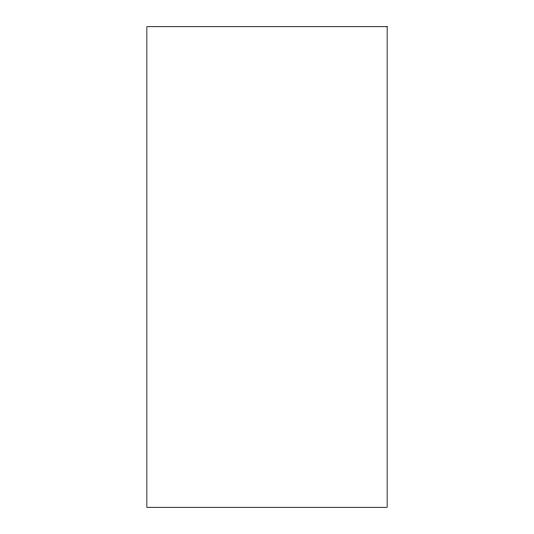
<?xml version="1.0" encoding="UTF-8"?>
<svg xmlns="http://www.w3.org/2000/svg" width="534" height="534" viewBox="0 0 534 534"><rect width="100%" height="100%" fill="white"/><g stroke="black" fill="none" stroke-linecap="round" stroke-linejoin="round"><path stroke-width="0.8" d="M387.15 26.7L146.85 26.7L146.85 507.3L387.15 507.3L387.15 26.7"/></g></svg>
